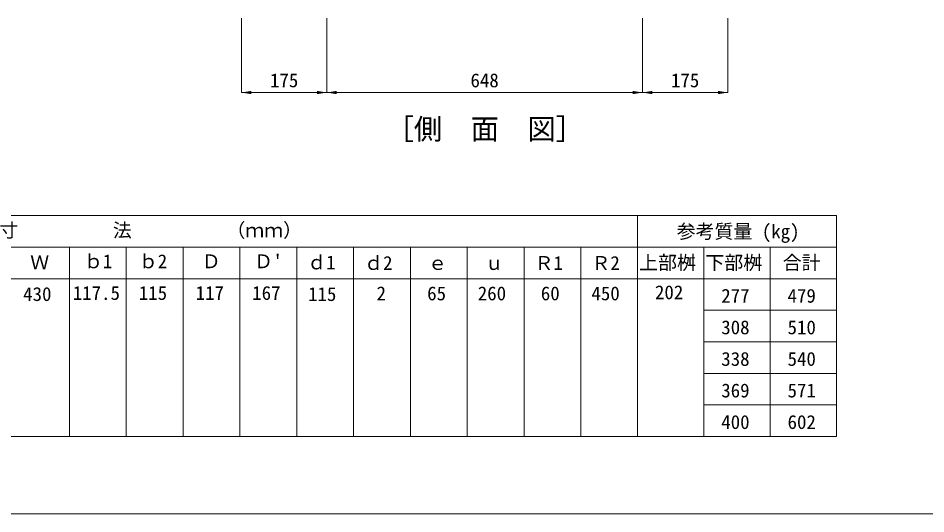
# Model space of a CAD drawing. Units: millimetres at full size. Extents: x 5964 to 125098, y -10801 to 28073.
# Drawn here: x 59421 to 61284, y 6990 to 8008 of the extents above; entities that cross this region are included whole.
import ezdxf
from ezdxf.enums import TextEntityAlignment as Align

# ---------------------------------------------------------------- set-up
doc = ezdxf.new("R2010")
doc.units = ezdxf.units.MM
doc.header["$LTSCALE"] = 19
for name, color, linetype, lineweight in [('0_2', 7, 'Continuous', 20), ('寸法線', 7, 'Continuous', 9), ('枠', 5, 'Continuous', 5)]:
    doc.layers.add(name, color=color, linetype=linetype, lineweight=lineweight)
doc.styles.add('ＭＳ ゴシック', font='')
doc.styles.get('ＭＳ ゴシック').set_extended_font_data('MS Gothic')

# ---------------------------------------------------------------- blocks, each defined once
blk = doc.blocks.new('filled_arrow')
at = {"color": 0, "linetype": 'Continuous', "lineweight": -2}
blk.add_solid([(7.5, 1.25), (0, 0), (7.5, -1.25)], dxfattribs=at)

msp = doc.modelspace()

# ---------------------------------------------------------------- linework, layer by layer
at = {"layer": '0_2'}
for p, q in [((61100.64, 7602.44), (58457.08, 7602.44)), ((60692.4, 7602.44), (60692.4, 7148.84)), ((61100.64, 7602.44), (61100.64, 7148.84)), ((58709.54, 7537.64), (61100.64, 7537.64)), ((59526.01, 7537.64), (59526.01, 7148.84)), ((59642.65, 7537.64), (59642.65, 7148.84)), ((59759.29, 7537.64), (59759.29, 7148.84)), ((59875.93, 7537.64), (59875.93, 7148.84)), ((59992.57, 7537.64), (59992.57, 7148.84)), ((60109.21, 7537.64), (60109.21, 7148.84)), ((60225.85, 7537.64), (60225.85, 7148.84)), ((60342.49, 7537.64), (60342.49, 7148.84)), ((60459.13, 7537.64), (60459.13, 7148.84)), ((60575.77, 7537.64), (60575.77, 7148.84)), ((60828.48, 7537.64), (60828.48, 7148.84)), ((60964.56, 7537.64), (60964.56, 7148.84)), ((61100.64, 7472.84), (58457.08, 7472.84)), ((60828.48, 7408.04), (61100.64, 7408.04)), ((60828.48, 7343.24), (61100.64, 7343.24)), ((60828.48, 7278.44), (61100.64, 7278.44)), ((60828.48, 7213.64), (61100.64, 7213.64)), ((61100.64, 7148.84), (58457.08, 7148.84))]:
    msp.add_line(p, q, dxfattribs=at)
at = {"layer": '寸法線'}
for p, q in [((59879.33, 8007.69), (59879.33, 7855.02)), ((60054.33, 8007.69), (60054.33, 7855.02)), ((60054.33, 8007.69), (60054.33, 7855.02)), ((60702.34, 8007.69), (60702.34, 7855.02)), ((60702.34, 8007.69), (60702.34, 7855.02)), ((60877.34, 8007.69), (60877.34, 7855.02)), ((59879.33, 7855.02), (60054.33, 7855.02)), ((60054.33, 7855.02), (60702.34, 7855.02)), ((60702.34, 7855.02), (60877.34, 7855.02))]:
    msp.add_line(p, q, dxfattribs=at)
at = {"layer": '枠', "lineweight": 20}
msp.add_line((57473.02, 6990.09), (63073.02, 6990.09), dxfattribs=at)

# ---------------------------------------------------------------- block references
at = {"layer": '寸法線', "xscale": 2.67, "yscale": 2.67}
for p in [(59879.33, 7855.02), (60054.33, 7855.02), (60702.34, 7855.02)]:
    msp.add_blockref('filled_arrow', p, dxfattribs=at)
at = {"layer": '寸法線', "xscale": 2.67, "yscale": 2.67, "rotation": 180}
for p in [(60054.33, 7855.02), (60702.34, 7855.02), (60877.34, 7855.02)]:
    msp.add_blockref('filled_arrow', p, dxfattribs=at)

# ---------------------------------------------------------------- texts
at = {"layer": '0_2', "style": 'ＭＳ ゴシック'}
for s, height, p in [('［側\u3000面\u3000図］', 42.72, (60174.8, 7745.83)), ('寸\u3000\u3000\u3000\u3000\u3000法\u3000\u3000\u3000\u3000\u3000（ｍｍ）', 28.48, (59382.06, 7549.5)), ('参考質量 (kg)', 28.48, (60772.44, 7547.08)), ('Ｗ', 28.48, (59445.66, 7483.51)), ('ｂ1', 28.48, (59555.96, 7485.75)), ('ｂ2', 28.48, (59668.48, 7485.75)), ('Ｄ', 28.48, (59797.62, 7485.75)), ("Ｄ'", 28.48, (59904.91, 7485.75)), ('ｄ1', 28.48, (60014.33, 7483.51)), ('ｄ2', 28.48, (60130.97, 7482.27)), ('ｅ', 28.48, (60262.14, 7482.27)), ('ｕ', 28.48, (60378.78, 7482.27)), ('Ｒ1', 28.48, (60480.89, 7482.27)), ('Ｒ2', 28.48, (60597.53, 7482.27)), ('上部桝', 28.48, (60695.44, 7482.94)), ('下部桝', 28.48, (60831.52, 7482.94)), ('合計', 28.48, (60990.1, 7482.94)), ('430', 28.48, (59431.14, 7418.52)), ('117.5', 28.48, (59532.97, 7420.77)), ('115', 28.48, (59668.48, 7420.77)), ('117', 28.48, (59785.12, 7420.77)), ('167', 28.48, (59901.31, 7420.77)), ('115', 28.48, (60015.85, 7418.52)), ('2', 28.48, (60156.51, 7419.9)), ('65', 28.48, (60260.38, 7419.9)), ('260', 28.48, (60364.25, 7419.9)), ('60', 28.48, (60493.66, 7419.9)), ('450', 28.48, (60597.54, 7419.9)), ('202', 28.48, (60727.94, 7422.14)), ('277', 28.48, (60864.02, 7414.98)), ('479', 28.48, (61000.1, 7414.98)), ('308', 28.48, (60864.02, 7350.18)), ('510', 28.48, (61000.1, 7350.18)), ('338', 28.48, (60864.02, 7285.37)), ('540', 28.48, (61000.1, 7285.37)), ('369', 28.48, (60864.02, 7220.57)), ('571', 28.48, (61000.1, 7220.57)), ('400', 28.48, (60864.02, 7155.78)), ('602', 28.48, (61000.1, 7155.78))]:
    msp.add_text(s, height=height, dxfattribs=at).set_placement(p, align=Align.BOTTOM_LEFT)
at = {"layer": '寸法線', "style": 'ＭＳ ゴシック'}
for s, p in [('175', (59966.83, 7880.02)), ('648', (60378.33, 7880.02)), ('175', (60789.84, 7880.02))]:
    msp.add_text(s, height=28.48, dxfattribs=at).set_placement(p, align=Align.MIDDLE_CENTER)

doc.saveas('drawing.dxf')
